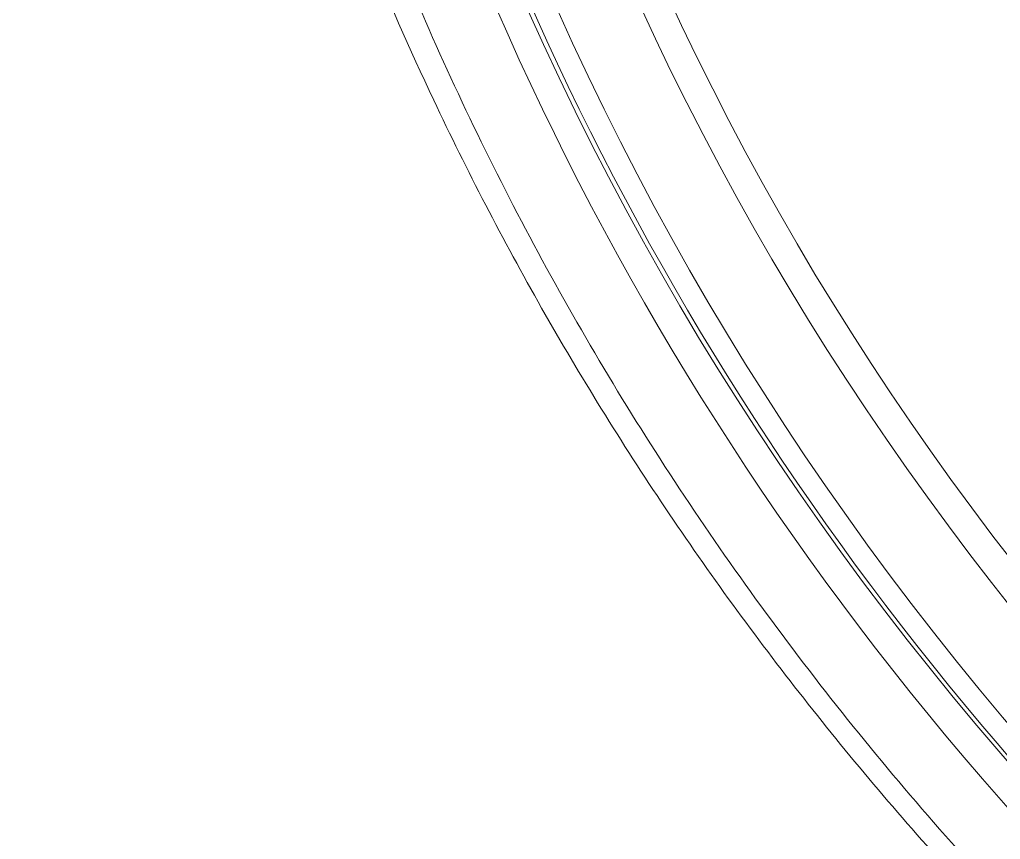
# Model space of a CAD drawing. Extents: x 19821 to 22981, y -91 to 2224.
# Drawn here: x 20680.05 to 20698.75, y 1173.91 to 1189.54 of the extents above; entities that cross this region are included whole.
import ezdxf

# ---------------------------------------------------------------- set-up
doc = ezdxf.new("R2010")
doc.units = 0
doc.header["$LTSCALE"] = 10
doc.header["$MEASUREMENT"] = 0
doc.layers.add('1', color=7, linetype='CONTINUOUS')

msp = doc.modelspace()

# ---------------------------------------------------------------- linework, layer by layer
at = {"layer": '1', "color": 7, "linetype": 'Continuous', "lineweight": 18}
for centre, major_axis, start_param, end_param in [((20744.931, 1212.247), (-60.5, 0), 4.72417, 7.004197), ((20744.931, 1212.384), (60, 0), 1.582577, 4.712389), ((20744.931, 1212.384), (-59.925, 0), 4.712389, 7.853982)]:
    msp.add_ellipse(centre, major_axis=major_axis, ratio=0.961262, start_param=start_param, end_param=end_param, dxfattribs=at)
at = {"layer": '1', "color": 7, "linetype": 'Continuous', "lineweight": 13}
for centre, major_axis, start_param, end_param in [((20744.931, 1212.247), (59.425, 0), 1.570796, 4.70194), ((20744.931, 1212.247), (57.948, 0), 1.579187, 4.712389), ((20744.931, 1212.291), (57.403, 0), 1.579486, 4.712389)]:
    msp.add_ellipse(centre, major_axis=major_axis, ratio=0.961262, start_param=start_param, end_param=end_param, dxfattribs=at)
at = {"layer": '1', "color": 7, "linetype": 'Continuous', "lineweight": 18}
for points in [[(20682.351, 1212.861), (20682.352, 1210.726), (20682.47, 1208.59), (20682.942, 1204.344), (20683.296, 1202.232), (20684.236, 1198.058), (20684.821, 1195.995), (20686.217, 1191.94), (20687.027, 1189.948), (20687.945, 1188.004)], [(20687.945, 1188.004), (20688.581, 1186.659), (20689.267, 1185.336), (20690.74, 1182.743), (20691.526, 1181.473), (20693.193, 1178.991), (20694.074, 1177.78), (20695.927, 1175.423), (20696.899, 1174.277), (20697.913, 1173.167)]]:
    msp.add_open_spline(points, degree=3, knots=[0, 0, 0, 0, 0.25, 0.25, 0.5, 0.5, 0.75, 0.75, 1, 1, 1, 1], dxfattribs=at)
at = {"layer": '1', "color": 7, "linetype": 'Continuous', "lineweight": 13}
msp.add_open_spline([(20682.966, 1212.542), (20682.967, 1210.752), (20683.051, 1208.963), (20683.386, 1205.398), (20683.637, 1203.623), (20684.305, 1200.103), (20684.721, 1198.357), (20685.715, 1194.908), (20686.294, 1193.205), (20687.607, 1189.856), (20688.342, 1188.21), (20689.964, 1184.989), (20690.85, 1183.413), (20692.767, 1180.345), (20693.797, 1178.852), (20695.993, 1175.963), (20697.159, 1174.565), (20698.388, 1173.221)], degree=3, knots=[0, 0, 0, 0, 0.125, 0.125, 0.25, 0.25, 0.375, 0.375, 0.5, 0.5, 0.625, 0.625, 0.75, 0.75, 0.875, 0.875, 1, 1, 1, 1], dxfattribs=at)

doc.saveas('drawing.dxf')
